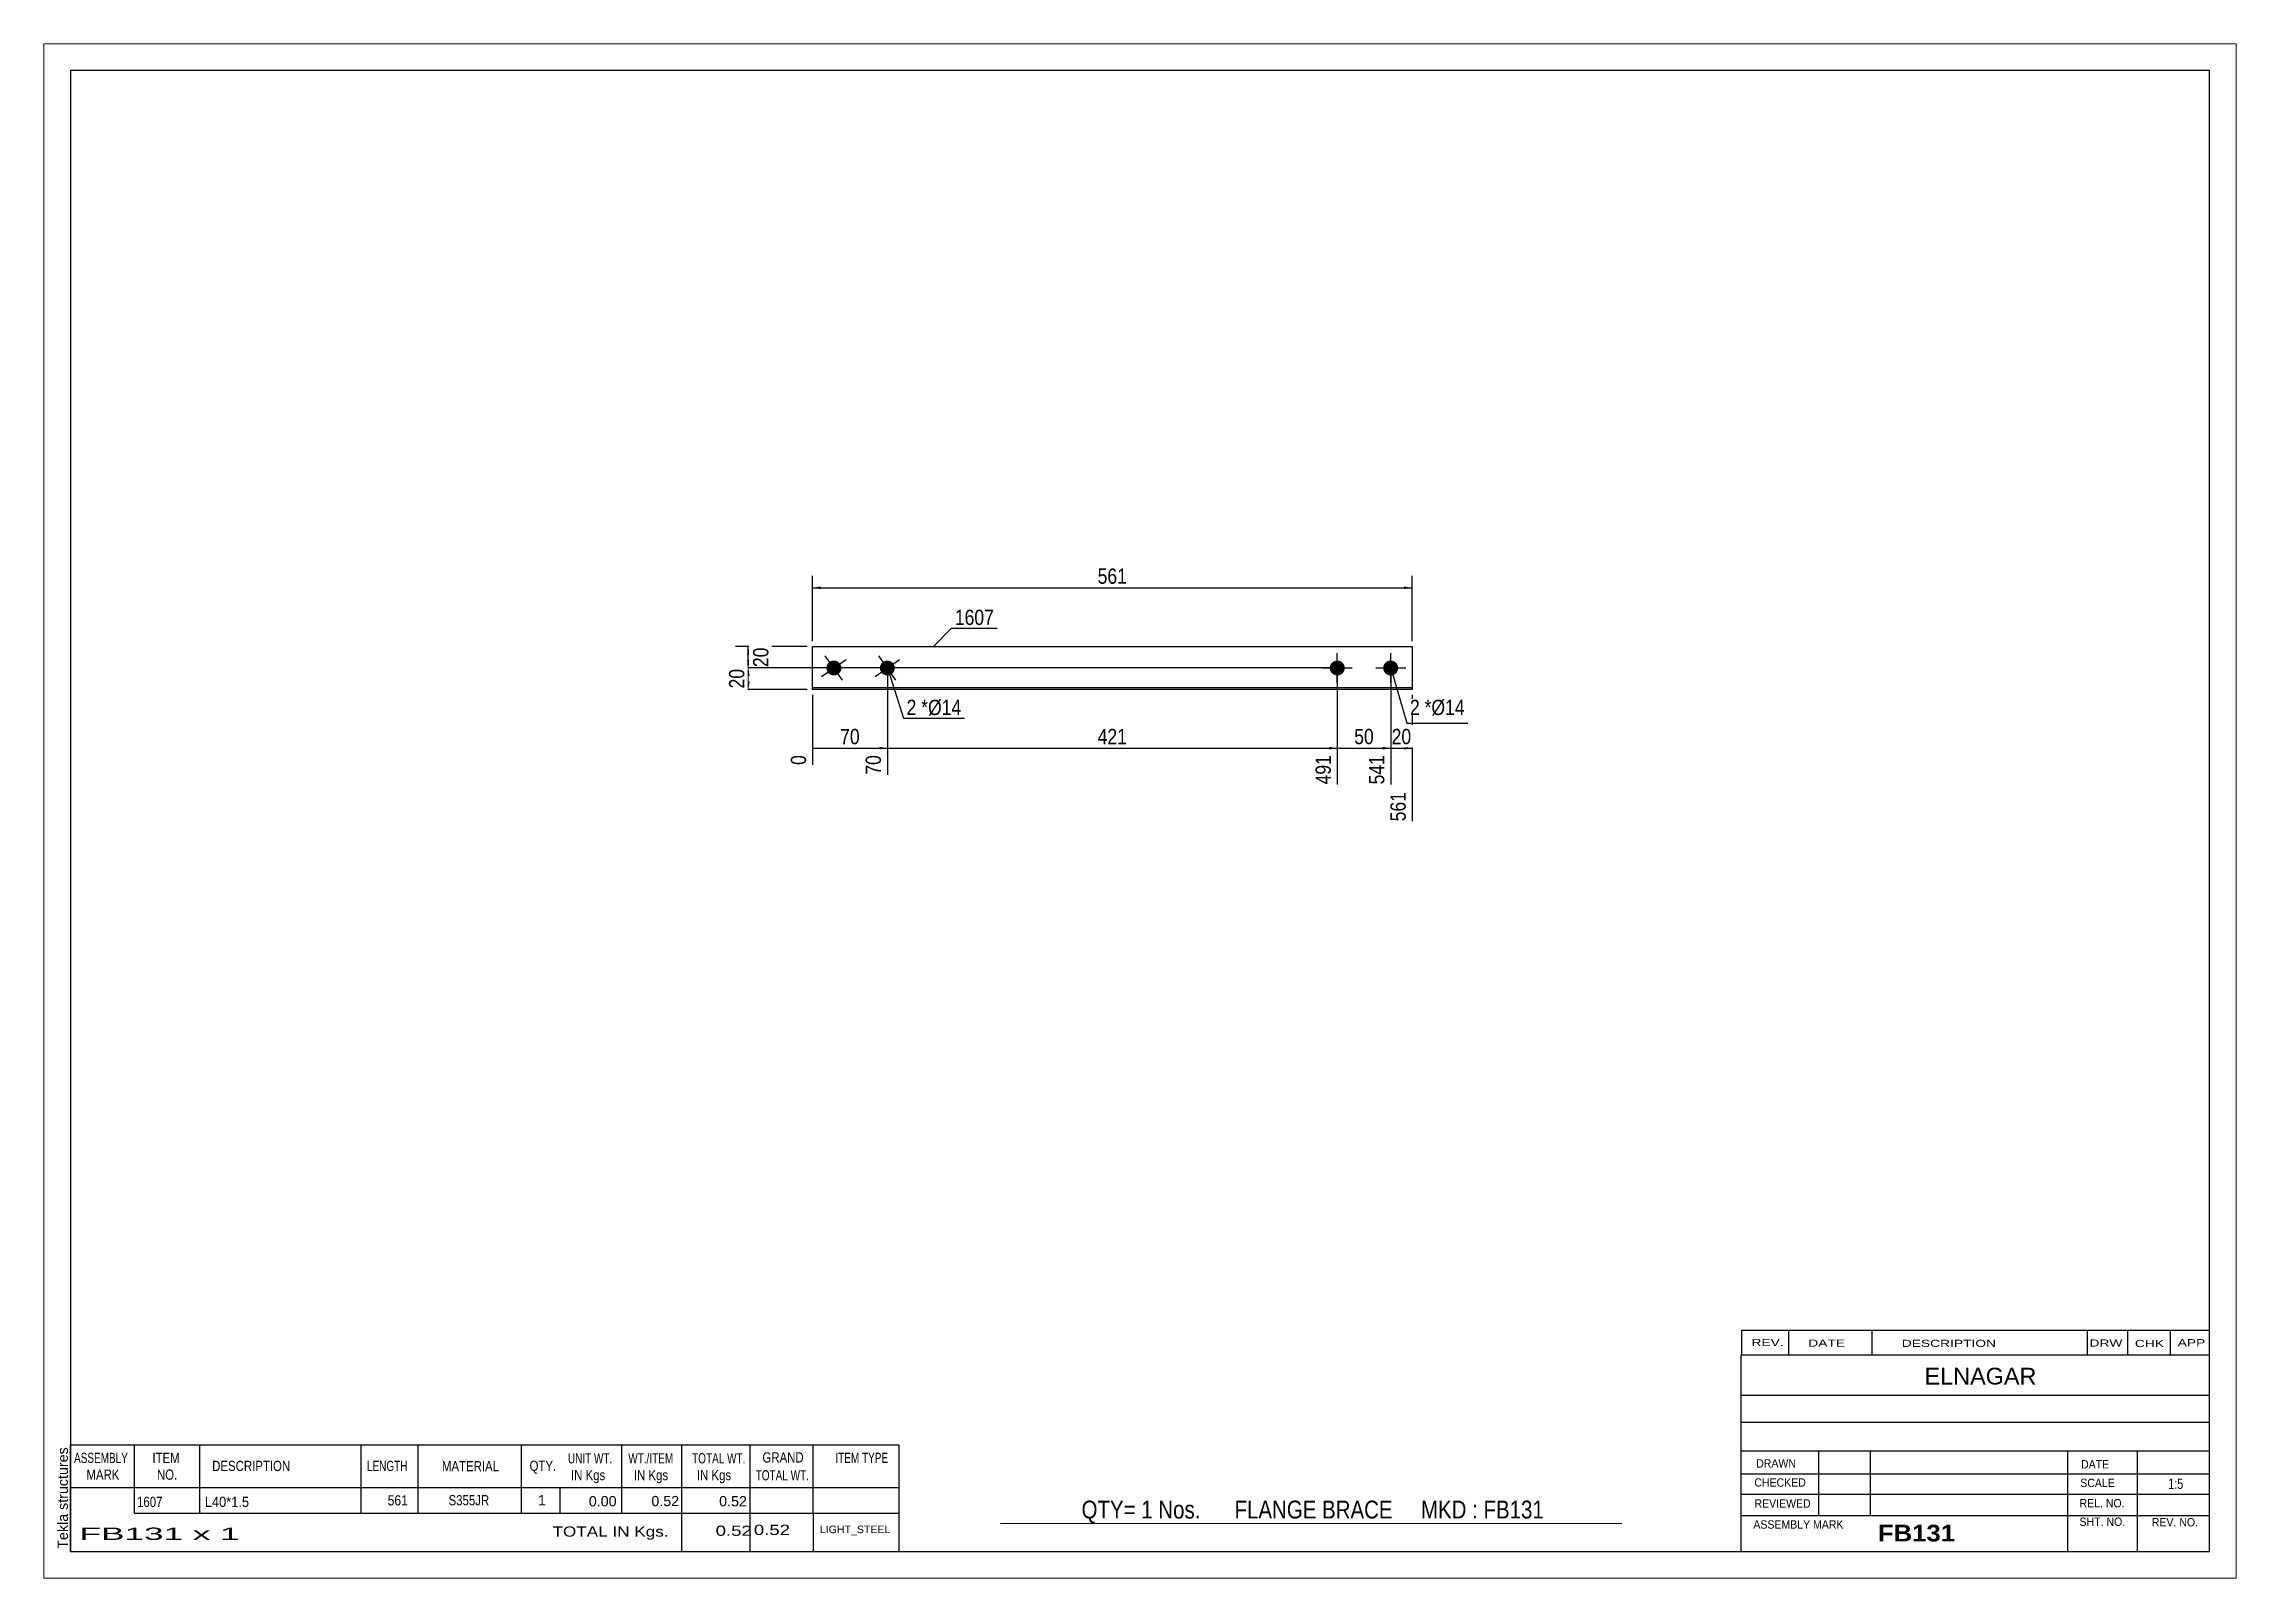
# Paper-space layout 'Layout1' of a CAD drawing. Header units: millimetres. Extents: x 0 to 410, y 0 to 287.
# The model-space entities are those that its viewports show. They can reach past a viewport. Long polylines and large blocks are cut down to what shows.
import ezdxf

# ---------------------------------------------------------------- set-up
doc = ezdxf.new("R2010")
doc.units = ezdxf.units.MM
doc.layers.add('Viewport layer', color=7, linetype='Continuous', plot=False)
doc.styles.add('Arial', font='ARIAL.TTF', dxfattribs={"height": 0.2})
doc.styles.add('Arial Bold', font='ARIALBD.TTF', dxfattribs={"height": 0.2})
doc.styles.add('Arial Narrow', font='ARIALN.TTF', dxfattribs={"height": 0.2})

# ---------------------------------------------------------------- blocks, each defined once
blk = doc.blocks.new('Unknown-627392143-1546')
at = {"color": 5, "linetype": 'Continuous'}
for p, q in [((405, 282), (5, 282)), ((5, 282), (5, 5)), ((405, 5), (405, 282)), ((5, 5), (405, 5))]:
    blk.add_line(p, q, dxfattribs=at)
at = {"color": 174, "linetype": 'Continuous', "style": 'Arial'}
blk.add_text('Tekla structures', height=1.9102, rotation=90, dxfattribs=at).set_placement((4.5, 5.5))
blk = doc.blocks.new('Part-627392143-1227 - 1212')
at = {"color": 2, "linetype": 'Continuous'}
for p, q in [((143.75, 166.25), (143.75, 174.25)), ((143.75, 174.25), (255.89, 174.25)), ((255.89, 174.25), (255.89, 166.25)), ((255.89, 166.55), (143.75, 166.55)), ((255.89, 166.25), (143.75, 166.25))]:
    blk.add_line(p, q, dxfattribs=at)
blk = doc.blocks.new('Bolt-627392143-1228 - 1212')
at = {"linetype": 'Continuous'}
for points in [[(241.89, 171.65, -1), (241.89, 168.85, -1)], [(251.89, 171.65, -1), (251.89, 168.85, -1)]]:
    blk.add_hatch(color=3, dxfattribs=at).paths.add_polyline_path(points)
at = {"color": 3, "linetype": 'Continuous'}
for p, q in [((241.89, 167.45), (241.89, 173.05)), ((251.89, 167.45), (251.89, 173.05)), ((239.09, 170.25), (244.69, 170.25)), ((249.09, 170.25), (254.69, 170.25))]:
    blk.add_line(p, q, dxfattribs=at)
blk = doc.blocks.new('Bolt-627392143-1229 - 1212')
at = {"linetype": 'Continuous'}
blk.add_hatch(color=3, dxfattribs=at).paths.add_polyline_path([(156.95, 171.4, -1), (158.55, 169.1, -1)])
at = {"color": 3, "linetype": 'Continuous'}
for p, q in [((159.35, 167.95), (156.15, 172.55)), ((155.45, 168.65), (160.05, 171.85))]:
    blk.add_line(p, q, dxfattribs=at)
blk = doc.blocks.new('Bolt-627392143-1230 - 1212')
at = {"linetype": 'Continuous'}
blk.add_hatch(color=3, dxfattribs=at).paths.add_polyline_path([(146.95, 171.4, -1), (148.55, 169.1, -1)])
at = {"color": 3, "linetype": 'Continuous'}
for p, q in [((149.35, 167.95), (146.15, 172.55)), ((145.45, 168.65), (150.05, 171.85))]:
    blk.add_line(p, q, dxfattribs=at)
blk = doc.blocks.new('StraightDimension-627392143-1237 - 1212')
at = {"linetype": 'Continuous'}
blk.add_hatch(color=7, dxfattribs=at).paths.add_polyline_path([(254.39, 155.5), (255.89, 155.25), (254.39, 155)])
at = {"color": 7, "linetype": 'Continuous'}
for p, q in [((251.89, 169.25), (251.89, 148.47)), ((255.89, 165.25), (255.89, 141.57)), ((251.89, 155.25), (255.89, 155.25))]:
    blk.add_line(p, q, dxfattribs=at)
at = {"color": 0}
blk.add_wipeout([(256.32, 155.4), (256.32, 159.6), (251.46, 159.6), (251.46, 155.4)], dxfattribs=at)
at = {"color": 0, "linetype": 'Continuous'}
blk.add_wipeout([(255.29, 147.65), (251.09, 147.65), (251.09, 140.97), (255.29, 140.97)], dxfattribs=at)
at = {"color": 3, "style": 'Arial Narrow'}
blk.add_text('20', height=2.863, dxfattribs=at).set_placement((252.06, 156))
at = {"color": 3, "linetype": 'Continuous', "style": 'Arial Narrow'}
blk.add_text('561', height=2.863, rotation=90.0002, dxfattribs=at).set_placement((254.69, 141.57))
blk = doc.blocks.new('StraightDimension-627392143-1238 - 1212')
at = {"linetype": 'Continuous'}
blk.add_hatch(color=7, dxfattribs=at).paths.add_polyline_path([(250.39, 155.5), (251.89, 155.25), (250.39, 155)])
at = {"color": 7, "linetype": 'Continuous'}
for p, q in [((241.89, 169.25), (241.89, 148.47)), ((251.89, 169.25), (251.89, 148.47)), ((241.89, 155.25), (251.89, 155.25))]:
    blk.add_line(p, q, dxfattribs=at)
at = {"color": 0}
blk.add_wipeout([(249.32, 155.4), (249.32, 159.6), (244.46, 159.6), (244.46, 155.4)], dxfattribs=at)
at = {"color": 0, "linetype": 'Continuous'}
blk.add_wipeout([(251.29, 154.55), (247.09, 154.55), (247.09, 147.87), (251.29, 147.87)], dxfattribs=at)
at = {"color": 3, "style": 'Arial Narrow'}
blk.add_text('50', height=2.863, dxfattribs=at).set_placement((245.06, 156))
at = {"color": 3, "linetype": 'Continuous', "style": 'Arial Narrow'}
blk.add_text('541', height=2.863, rotation=90.0002, dxfattribs=at).set_placement((250.69, 148.47))
blk = doc.blocks.new('StraightDimension-627392143-1239 - 1212')
at = {"linetype": 'Continuous'}
blk.add_hatch(color=7, dxfattribs=at).paths.add_polyline_path([(240.39, 155.5), (241.89, 155.25), (240.39, 155)])
at = {"color": 7, "linetype": 'Continuous'}
for p, q in [((157.75, 169.25), (157.75, 150.29)), ((241.89, 169.25), (241.89, 148.47)), ((157.75, 155.25), (241.89, 155.25))]:
    blk.add_line(p, q, dxfattribs=at)
at = {"color": 0}
blk.add_wipeout([(203.16, 155.4), (203.16, 159.6), (196.48, 159.6), (196.48, 155.4)], dxfattribs=at)
at = {"color": 0, "linetype": 'Continuous'}
blk.add_wipeout([(241.29, 154.55), (237.09, 154.55), (237.09, 147.87), (241.29, 147.87)], dxfattribs=at)
at = {"color": 3, "style": 'Arial Narrow'}
blk.add_text('421', height=2.863, dxfattribs=at).set_placement((197.08, 156))
at = {"color": 3, "linetype": 'Continuous', "style": 'Arial Narrow'}
blk.add_text('491', height=2.863, rotation=90.0002, dxfattribs=at).set_placement((240.69, 148.47))
blk = doc.blocks.new('StraightDimension-627392143-1240 - 1212')
at = {"linetype": 'Continuous'}
blk.add_hatch(color=7, dxfattribs=at).paths.add_polyline_path([(156.25, 155.5), (157.75, 155.25), (156.25, 155)])
at = {"color": 7, "linetype": 'Continuous'}
for p, q in [((157.75, 169.25), (157.75, 150.29)), ((143.75, 165.25), (143.75, 152.12)), ((143.75, 155.25), (157.75, 155.25))]:
    blk.add_line(p, q, dxfattribs=at)
at = {"color": 0}
blk.add_wipeout([(153.18, 155.4), (153.18, 159.6), (148.32, 159.6), (148.32, 155.4)], dxfattribs=at)
at = {"color": 0, "linetype": 'Continuous'}
blk.add_wipeout([(143.15, 154.55), (138.95, 154.55), (138.95, 151.52), (143.15, 151.52)], dxfattribs=at)
at = {"color": 3, "linetype": 'Continuous', "style": 'Arial Narrow'}
blk.add_text('0', height=2.86, rotation=90.0002, dxfattribs=at).set_placement((142.55, 152.12))
at = {"color": 0, "linetype": 'Continuous'}
blk.add_wipeout([(157.15, 154.55), (152.95, 154.55), (152.95, 149.69), (157.15, 149.69)], dxfattribs=at)
at = {"color": 3, "style": 'Arial Narrow'}
blk.add_text('70', height=2.863, dxfattribs=at).set_placement((148.92, 156))
at = {"color": 3, "linetype": 'Continuous', "style": 'Arial Narrow'}
blk.add_text('70', height=2.863, rotation=90.0002, dxfattribs=at).set_placement((156.55, 150.29))
blk = doc.blocks.new('StraightDimension-627392143-1254 - 1212')
at = {"linetype": 'Continuous'}
for points in [[(145.25, 185), (143.75, 185.25), (145.25, 185.5)], [(254.39, 185.5), (255.89, 185.25), (254.39, 185)]]:
    blk.add_hatch(color=7, dxfattribs=at).paths.add_polyline_path(points)
at = {"color": 7, "linetype": 'Continuous'}
for p, q in [((143.75, 175.25), (143.75, 187.5)), ((143.75, 185.25), (255.89, 185.25)), ((255.89, 175.25), (255.89, 187.5))]:
    blk.add_line(p, q, dxfattribs=at)
at = {"color": 0}
blk.add_wipeout([(203.16, 185.4), (203.16, 189.6), (196.48, 189.6), (196.48, 185.4)], dxfattribs=at)
at = {"color": 3, "style": 'Arial Narrow'}
blk.add_text('561', height=2.863, dxfattribs=at).set_placement((197.08, 186))
blk = doc.blocks.new('StraightDimension-627392143-1270 - 1212')
at = {"linetype": 'Continuous'}
for points in [[(131.5, 172.75), (131.75, 174.25), (132, 172.75)], [(132, 171.75), (131.75, 170.25), (131.5, 171.75)]]:
    blk.add_hatch(color=7, dxfattribs=at).paths.add_polyline_path(points)
at = {"color": 7, "linetype": 'Continuous'}
for p, q in [((142.75, 174.25), (129.35, 174.25)), ((131.75, 170.25), (131.75, 174.25)), ((240.89, 170.25), (129.35, 170.25))]:
    blk.add_line(p, q, dxfattribs=at)
at = {"color": 0}
blk.add_wipeout([(136.1, 174.68), (131.9, 174.68), (131.9, 169.82), (136.1, 169.82)], dxfattribs=at)
at = {"color": 3, "style": 'Arial Narrow'}
blk.add_text('20', height=2.863, rotation=90.0002, dxfattribs=at).set_placement((135.5, 170.42))
blk = doc.blocks.new('StraightDimension-627392143-1271 - 1212')
at = {"linetype": 'Continuous'}
for points in [[(131.5, 168.75), (131.75, 170.25), (132, 168.75)], [(132, 167.75), (131.75, 166.25), (131.5, 167.75)]]:
    blk.add_hatch(color=7, dxfattribs=at).paths.add_polyline_path(points)
at = {"color": 7, "linetype": 'Continuous'}
for p, q in [((240.89, 170.25), (129.5, 170.25)), ((131.75, 166.25), (131.75, 170.25)), ((142.75, 166.25), (129.5, 166.25))]:
    blk.add_line(p, q, dxfattribs=at)
at = {"color": 0}
blk.add_wipeout([(131.6, 170.68), (127.4, 170.68), (127.4, 165.82), (131.6, 165.82)], dxfattribs=at)
at = {"color": 3, "style": 'Arial Narrow'}
blk.add_text('20', height=2.863, rotation=90.0002, dxfattribs=at).set_placement((131, 166.42))
blk = doc.blocks.new('CBS_NAME_BLOG-627392143-1570')
at = {"color": 7, "linetype": 'Continuous'}
for p, q in [((317.41, 41.75), (404.93, 41.75)), ((317.41, 5.04), (317.41, 41.75)), ((317.41, 34.21), (404.93, 34.21)), ((317.48, 29.16), (405, 29.16)), ((317.41, 23.79), (404.93, 23.79)), ((331.93, 11.68), (331.93, 23.78)), ((341.62, 11.71), (341.62, 23.78)), ((378.53, 5.04), (378.53, 23.77)), ((391.58, 5.04), (391.58, 23.78)), ((317.42, 19.49), (405, 19.51)), ((317.41, 15.74), (404.93, 15.74)), ((317.41, 11.7), (404.93, 11.7)), ((317.41, 5), (405, 5))]:
    blk.add_line(p, q, dxfattribs=at)
at = {"color": 3, "linetype": 'Continuous', "style": 'Arial'}
blk.add_text('ELNAGAR', height=3.133, dxfattribs=at).set_placement((351.73, 36.22))
at = {"color": 3, "linetype": 'Continuous'}
for s, height, style, width, p in [('DRAWN', 1.566, 'Arial', 0.9, (320.24, 20.68)), ('DATE', 1.566, 'Arial', 0.9, (381, 20.52)), ('CHECKED', 1.566, 'Arial', 0.9, (319.89, 17.11)), ('SCALE', 1.566, 'Arial', 0.9, (380.85, 17.04)), ('1:5', 1.957, 'Arial Narrow', 0.9, (397.3, 16.68)), ('REVIEWED', 1.566, 'Arial', 0.9, (319.93, 13.19)), ('REL. NO.', 1.566, 'Arial', 0.9, (380.71, 13.24)), ('ASSEMBLY MARK', 1.5663, 'Arial', 0.9, (319.71, 9.26)), ('FB131', 3.131, 'Arial Bold', 1.1, (342.99, 6.86)), ('SHT. NO.', 1.566, 'Arial', 0.9, (380.71, 9.77)), ('REV. NO.', 1.566, 'Arial', 0.9, (394.23, 9.68))]:
    blk.add_text(s, height=height, dxfattribs=dict(at, style=style, width=width)).set_placement(p)
blk = doc.blocks.new('CBS_BOM-627392143-1568')
at = {"color": 7, "linetype": 'Continuous'}
for p, q in [((4.97, 16.97), (4.97, 24.97)), ((4.97, 24.97), (159.89, 24.97)), ((16.97, 16.97), (16.97, 24.97)), ((29.16, 16.97), (29.16, 24.97)), ((59.32, 16.97), (59.32, 24.97)), ((70, 16.97), (70, 24.97)), ((89.32, 16.97), (89.32, 24.97)), ((108.12, 16.97), (108.12, 24.97)), ((119.33, 16.97), (119.33, 24.97)), ((132.12, 16.97), (132.12, 24.97)), ((143.87, 16.97), (143.87, 24.97)), ((159.89, 24.96), (159.89, 16.98)), ((4.97, 16.97), (159.89, 16.97)), ((4.97, 12.17), (4.97, 16.97)), ((16.97, 12.17), (16.97, 16.97)), ((29.16, 12.17), (29.16, 16.97)), ((59.32, 12.17), (59.32, 16.97)), ((70, 12.17), (70, 16.97)), ((89.32, 12.17), (89.32, 16.97)), ((96.58, 12.17), (96.58, 16.97)), ((108.12, 12.17), (108.12, 16.97)), ((119.33, 12.17), (119.33, 16.97)), ((132.12, 12.17), (132.12, 16.97)), ((143.89, 12.17), (143.89, 16.97)), ((159.89, 16.97), (159.89, 12.17)), ((4.97, 4.97), (4.97, 12.15)), ((16.97, 12.17), (159.89, 12.17)), ((119.33, 4.97), (119.33, 12.15)), ((132.12, 4.97), (132.12, 12.15)), ((143.93, 4.97), (143.93, 12.15)), ((159.89, 12.17), (159.89, 4.97)), ((4.97, 4.97), (159.89, 4.97))]:
    blk.add_line(p, q, dxfattribs=at)
at = {"color": 3, "linetype": 'Continuous', "style": 'Arial'}
for s, height, width, p in [('ASSEMBLY', 1.91, 0.7, (5.65, 21.54)), ('ITEM', 1.91, 0.8, (20.3, 21.54)), ('DESCRIPTION', 1.9102, 0.8, (31.48, 20.04)), ('LENGTH', 1.91, 0.7, (60.43, 20.04)), ('MATERIAL', 1.91, 0.8, (74.45, 19.99)), ('QTY.', 1.91, 0.8, (90.84, 20.07)), ('UNIT WT.', 1.91, 0.7, (98.01, 21.47)), ('WT./ITEM', 1.91, 0.7, (109.3, 21.47)), ('TOTAL WT.', 1.91, 0.7, (121.24, 21.47)), ('GRAND', 1.91, 0.8, (134.39, 21.63)), ('ITEM TYPE', 1.91, 0.7, (148.03, 21.55)), ('MARK', 1.91, 0.8, (7.97, 18.41)), ('NO.', 1.91, 0.8, (21.15, 18.41)), ('IN Kgs', 1.91, 0.8, (98.59, 18.33)), ('IN Kgs', 1.91, 0.8, (110.34, 18.33)), ('IN Kgs', 1.91, 0.8, (122.13, 18.33)), ('TOTAL WT.', 1.91, 0.7, (133.13, 18.29))]:
    blk.add_text(s, height=height, dxfattribs=dict(at, width=width)).set_placement(p)
at = {"color": 7, "linetype": 'Continuous', "style": 'Arial'}
for s, width, p in [('1607', 0.8, (17.43, 13.32)), ('L40*1.5', 0.9, (30.1, 13.32)), ('561', 0.85, (64.3, 13.6)), ('S355JR', 0.8, (75.69, 13.63))]:
    blk.add_text(s, height=1.91, dxfattribs=dict(at, width=width)).set_placement(p)
for s, p in [('1', (92.41, 13.63)), ('0.00', (101.92, 13.44)), ('0.52', (113.62, 13.47)), ('0.52', (126.29, 13.44))]:
    blk.add_text(s, height=1.91, dxfattribs=at).set_placement(p)
at = {"color": 6, "linetype": 'Continuous', "style": 'Arial'}
for s, height, width, p in [('FB131 x 1', 2.292, 2.05, (6.69, 7.16)), ('TOTAL IN Kgs.', 1.9102, 1.2, (95.13, 7.77)), ('0.52', 1.91, 1.3, (125.65, 7.92)), ('0.52', 1.91, 1.3, (132.79, 8.08))]:
    blk.add_text(s, height=height, dxfattribs=dict(at, width=width)).set_placement(p)
blk.add_text('LIGHT_STEEL', height=1.4135, dxfattribs=at).set_placement((145.14, 8.42))
blk = doc.blocks.new('CBS_CALLOFF-627392143-1569')
at = {"color": 7, "linetype": 'Continuous'}
blk.add_line((178.88, 10.27), (295.11, 10.25), dxfattribs=at)
at = {"color": 3, "linetype": 'Continuous', "style": 'Arial Narrow'}
blk.add_text('QTY= 1 Nos.      FLANGE BRACE     MKD : FB131', height=3.3405, dxfattribs=at).set_placement((194.07, 11.16))
blk = doc.blocks.new('CBS_REVISION-627392143-1571')
at = {"color": 7, "linetype": 'Continuous'}
for p, q in [((317.49, 46.38), (404.99, 46.38)), ((317.49, 46.38), (317.49, 41.75)), ((326.29, 46.38), (326.29, 41.75)), ((341.88, 46.38), (341.88, 41.81)), ((382.14, 46.38), (382.14, 41.75)), ((389.68, 46.38), (389.68, 41.75)), ((397.63, 46.38), (397.63, 41.75)), ((317.49, 41.75), (404.99, 41.75))]:
    blk.add_line(p, q, dxfattribs=at)
at = {"color": 7, "style": 'Arial Narrow', "width": 1.7}
for s, height, p in [('REV.', 1.326, (319.35, 43.43)), ('DATE', 1.326, (329.98, 43.31)), ('DESCRIPTION', 1.3257, (347.46, 43.26)), ('DRW', 1.326, (382.57, 43.32)), ('CHK', 1.326, (391.06, 43.23)), ('APP', 1.326, (399.06, 43.38))]:
    blk.add_text(s, height=height, dxfattribs=at).set_placement(p)
blk = doc.blocks.new('Mark-627392143-1279 - 1212')
at = {"color": 0}
blk.add_wipeout([(177.68, 178.29), (177.68, 181.29), (170.37, 181.29), (170.37, 178.29)], dxfattribs=at)
blk.add_wipeout([(177.68, 178.29), (177.68, 181.29), (170.37, 181.29), (170.37, 178.29)], dxfattribs=at)
at = {"color": 7, "linetype": 'Continuous'}
for p, q in [((166.24, 174.15), (169.77, 177.69)), ((169.77, 177.69), (178.28, 177.69))]:
    blk.add_line(p, q, dxfattribs=at)
at = {"color": 3, "style": 'Arial Narrow'}
blk.add_text('1607', height=2.863, dxfattribs=at).set_placement((170.37, 178.29))
blk = doc.blocks.new('MarkSet-627392143-1284 - 1212')
at = {"color": 0}
blk.add_wipeout([(163.18, 161.45), (163.18, 164.45), (161.35, 164.45), (161.35, 161.45)], dxfattribs=at)
blk.add_wipeout([(163.18, 161.45), (163.18, 164.45), (161.35, 164.45), (161.35, 161.45)], dxfattribs=at)
at = {"color": 7, "linetype": 'Continuous'}
blk.add_line((157.75, 170.25), (160.75, 160.85), dxfattribs=at)
at = {"color": 0}
blk.add_wipeout([(165.36, 161.45), (165.36, 164.45), (164.08, 164.45), (164.08, 161.45)], dxfattribs=at)
blk.add_wipeout([(165.36, 161.45), (165.36, 164.45), (164.08, 164.45), (164.08, 161.45)], dxfattribs=at)
at = {"color": 3, "style": 'Arial Narrow'}
blk.add_text('2', height=2.86, dxfattribs=at).set_placement((161.35, 161.45))
at = {"color": 0}
blk.add_wipeout([(171.57, 161.45), (171.57, 164.45), (165.36, 164.45), (165.36, 161.45)], dxfattribs=at)
blk.add_wipeout([(171.57, 161.45), (171.57, 164.45), (165.36, 164.45), (165.36, 161.45)], dxfattribs=at)
at = {"color": 7, "linetype": 'Continuous'}
blk.add_line((160.75, 160.85), (172.17, 160.85), dxfattribs=at)
at = {"color": 3, "style": 'Arial Narrow'}
for s, height, p in [('*', 2.86, (164.08, 161.45)), ('Ø14', 2.863, (165.36, 161.45))]:
    blk.add_text(s, height=height, dxfattribs=at).set_placement(p)
blk = doc.blocks.new('Mark-627392143-1287 - 1212')
at = {"color": 0}
blk.add_wipeout([(257.32, 161.45), (257.32, 164.45), (255.49, 164.45), (255.49, 161.45)], dxfattribs=at)
blk.add_wipeout([(257.32, 161.45), (257.32, 164.45), (255.49, 164.45), (255.49, 161.45)], dxfattribs=at)
at = {"color": 7, "linetype": 'Continuous'}
blk.add_line((251.89, 170.25), (254.89, 159.95), dxfattribs=at)
at = {"color": 0}
blk.add_wipeout([(259.5, 161.45), (259.5, 164.45), (258.22, 164.45), (258.22, 161.45)], dxfattribs=at)
blk.add_wipeout([(259.5, 161.45), (259.5, 164.45), (258.22, 164.45), (258.22, 161.45)], dxfattribs=at)
at = {"color": 3, "style": 'Arial Narrow'}
blk.add_text('2', height=2.86, dxfattribs=at).set_placement((255.49, 161.45))
at = {"color": 0}
blk.add_wipeout([(265.71, 161.45), (265.71, 164.45), (259.5, 164.45), (259.5, 161.45)], dxfattribs=at)
blk.add_wipeout([(265.71, 161.45), (265.71, 164.45), (259.5, 164.45), (259.5, 161.45)], dxfattribs=at)
at = {"color": 7, "linetype": 'Continuous'}
blk.add_line((254.89, 159.95), (266.31, 159.95), dxfattribs=at)
at = {"color": 3, "style": 'Arial Narrow'}
for s, height, p in [('*', 2.86, (258.22, 161.45)), ('Ø14', 2.863, (259.5, 161.45))]:
    blk.add_text(s, height=height, dxfattribs=at).set_placement(p)

msp = doc.modelspace()

# ---------------------------------------------------------------- block references
for name in ['Unknown-627392143-1546', 'Part-627392143-1227 - 1212', 'Bolt-627392143-1230 - 1212', 'Bolt-627392143-1229 - 1212', 'Bolt-627392143-1228 - 1212', 'CBS_REVISION-627392143-1571', 'CBS_NAME_BLOG-627392143-1570', 'CBS_BOM-627392143-1568', 'CBS_CALLOFF-627392143-1569']:
    msp.add_blockref(name, (0, 0))

# ---------------------------------------------------------------- next in the draw order: block references
for name in ['StraightDimension-627392143-1254 - 1212', 'StraightDimension-627392143-1237 - 1212']:
    msp.add_blockref(name, (0, 0))

# ---------------------------------------------------------------- next in the draw order: block references
msp.add_blockref('StraightDimension-627392143-1238 - 1212', (0, 0))

# ---------------------------------------------------------------- next in the draw order: block references
for name in ['StraightDimension-627392143-1239 - 1212', 'Mark-627392143-1287 - 1212']:
    msp.add_blockref(name, (0, 0))

# ---------------------------------------------------------------- next in the draw order: block references
msp.add_blockref('StraightDimension-627392143-1240 - 1212', (0, 0))

# ---------------------------------------------------------------- next in the draw order: block references
msp.add_blockref('StraightDimension-627392143-1270 - 1212', (0, 0))

# ---------------------------------------------------------------- next in the draw order: block references
for name in ['Mark-627392143-1279 - 1212', 'StraightDimension-627392143-1271 - 1212']:
    msp.add_blockref(name, (0, 0))

# ---------------------------------------------------------------- next in the draw order: block references
msp.add_blockref('MarkSet-627392143-1284 - 1212', (0, 0))

psp = doc.layouts.get("Layout1")

# ---------------------------------------------------------------- viewports
at = {"layer": 'Viewport layer', "view_target_point": (205, 143.5)}
psp.add_viewport(center=(205, 143.5), size=(410, 287), view_center_point=(0, 0), view_height=287, dxfattribs=at)

doc.saveas('drawing.dxf')
